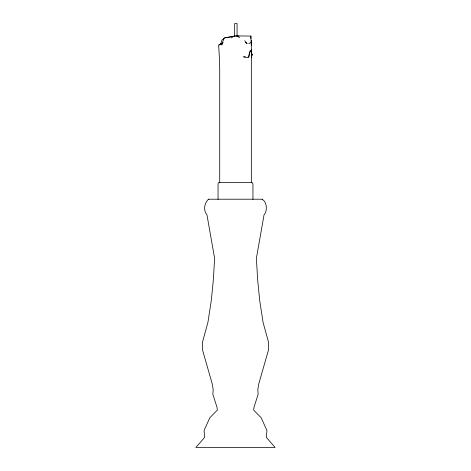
<?xml version="1.0" encoding="UTF-8"?>
<svg xmlns="http://www.w3.org/2000/svg" width="471" height="471" viewBox="0 0 471 471"><rect width="100%" height="100%" fill="white"/><g stroke="black" fill="none" stroke-linecap="round" stroke-linejoin="round"><path stroke-width="0.71" d="M250.872 38.475L250.837 36.161L251.296 45.334M250.072 50.833L248.77 56.75L248.052 57.097M251.249 57.962L252.062 54.483L251.337 51.003M251.296 49.844L249.395 53.117L248.782 56.803L248.14 57.533L243.525 56.803L245.373 57.103M262.153 199.463C266.739 201.152 267.846 210.949 264.048 214.805L256.389 258.296L257.619 279.403L259.692 300.398L263.071 322.382L268.641 342.582L268.629 349.458L258.815 383.712L257.802 389.576L258.137 394.339L254.016 407.197L253.639 410.076L261.14 417.718L266.769 430.147C267.404 432.655 265.626 435.086 266.545 437.618L275.141 447.45L195.859 447.45L204.455 437.618C205.374 435.086 203.596 432.655 204.231 430.147L209.86 417.718L217.361 410.076L216.984 407.197L212.863 394.339L213.198 389.576L212.185 383.712L202.371 349.458L202.359 342.582L207.929 322.382L211.308 300.398L213.381 279.403L214.611 258.296L206.952 214.805C203.007 210.148 204.42 203.107 208.465 199.209L262.535 199.209M219.427 45.192L220.917 43.467L221.835 40.165L224.349 38.133M231.438 37.986L233.481 36.273L235.529 35.92L237.572 36.079L239.621 37.774M222.383 44.203L221.135 44.957L222.518 43.426L222.701 41.878L224.349 37.768L235.441 36.032M223.16 42.614L218.615 44.957C219.145 52.734 219.563 60.547 219.716 68.401L219.716 182.772M248.77 43.585L251.29 42.408M252.951 199.398L252.951 183.772L252.132 182.454L218.656 182.501L218.049 183.772L218.049 199.398M225.733 37.874L234.746 36.185M236.842 35.931L251.067 36.055M236.813 35.949L238.85 36.037M208.465 199.209L208.847 199.463M245.409 42.39L247.145 43.609L244.696 40.753M251.273 49.844L251.443 52.163M251.279 50.421L251.296 52.163M251.337 40.347L251.337 182.772M237.054 36.438L237.054 23.55L234.658 23.55L234.658 36.438M252.062 54.483L251.443 56.803L252.085 54.483"/></g></svg>
